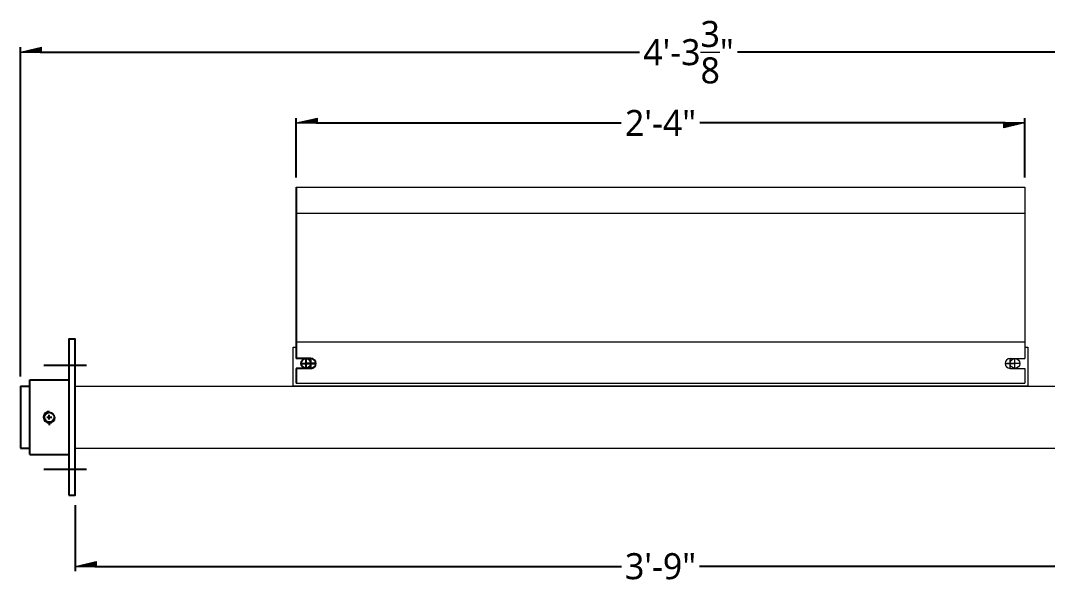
# Model space of a CAD drawing. Extents: x 83.6 to 158.5, y 132.1 to 157.1.
# Drawn here: x 83.62 to 123.09, y 135.5 to 157.12 of the extents above; entities that cross this region are included whole.
import ezdxf

# ---------------------------------------------------------------- set-up
doc = ezdxf.new("R2010")
doc.units = 0
doc.header["$LTSCALE"] = 0.5
doc.header["$MEASUREMENT"] = 0
doc.linetypes.add('HIDDEN', pattern=[0.375, 0.25, -0.125])
doc.layers.get('0').update_dxf_attribs({"linetype": 'CONTINUOUS'})
doc.layers.get('DEFPOINTS').update_dxf_attribs({"linetype": 'CONTINUOUS'})
doc.layers.add('AM_5', color=3, linetype='CONTINUOUS', lineweight=15)
doc.styles.add('pamphlet', font='segoeui.ttf', dxfattribs={"height": 1})
doc.dimstyles.new('PAMPHLET$0', dxfattribs={"dimtxt": 1, "dimasz": 1.5, "dimexe": 0.1875, "dimexo": 0.375, "dimgap": 0.09375, "dimtad": 0, "dimtih": 1, "dimtoh": 1, "dimdec": 4, "dimzin": 0, "dimdsep": 46, "dimlunit": 4, "dimtxsty": 'pamphlet', "dimblk1": 'BFL', "dimblk2": 'BFL', "dimsah": 1, "dimcen": -0.09375, "dimadec": 0, "dimazin": 0, "dimtfac": 1, "dimtdec": 4, "dimtofl": 0, "dimtmove": 0, "dimatfit": 1, "dimldrblk": 'BFL', "dimfxl": 0, "dimtolj": 1, "dimtzin": 0, "dimarcsym": 0})

# ---------------------------------------------------------------- blocks, each defined once
blk = doc.blocks.new('BFL')
for p, q in [((0, 0), (-1.08, 0.001)), ((-1.08, 0.001), (-1.08, -0.249)), ((0, 0), (-1.08, -0.249)), ((-0.141, -0.033), (-1.08, -0.031)), ((-0.283, -0.065), (-1.08, -0.064)), ((-0.424, -0.098), (-1.08, -0.097)), ((-0.565, -0.13), (-1.08, -0.13)), ((-0.707, -0.163), (-1.08, -0.162)), ((-0.848, -0.195), (-1.08, -0.195)), ((-0.99, -0.228), (-1.08, -0.228))]:
    blk.add_line(p, q)
blk = doc.blocks.new('*D10')
at = {"layer": 'AM_5', "color": 0, "lineweight": -2, "ltscale": 0.75, "transparency": 16777216}
for p, q in [((94.22, 151.099), (94.22, 153.375)), ((94.97, 153.188), (106.711, 153.188)), ((121.47, 153.188), (109.728, 153.188)), ((122.22, 151.099), (122.22, 153.375))]:
    blk.add_line(p, q, dxfattribs=at)
at = {"layer": 'DEFPOINTS', "color": 0, "ltscale": 0.75, "transparency": 16777216}
for p in [(122.22, 153.188), (94.22, 150.724), (122.22, 150.724)]:
    blk.add_point(p, dxfattribs=at)
at = {"layer": 'AM_5', "color": 0, "lineweight": -2, "ltscale": 0.75, "transparency": 16777216, "xscale": 0.75, "yscale": 0.75, "zscale": 0.75, "rotation": 180}
blk.add_blockref('BFL', (94.22, 153.188), dxfattribs=at)
at = {"layer": 'AM_5', "color": 0, "lineweight": -2, "ltscale": 0.75, "transparency": 16777216, "xscale": 0.75, "yscale": 0.75, "zscale": 0.75}
blk.add_blockref('BFL', (122.22, 153.188), dxfattribs=at)
at = {"layer": 'AM_5', "color": 0, "ltscale": 0.75, "transparency": 16777216, "insert": (108.22, 153.188), "char_height": 1, "attachment_point": 5, "style": 'pamphlet'}
blk.add_mtext('\\A1;2\'-4"', dxfattribs=at)
blk = doc.blocks.new('*D11')
at = {"layer": 'AM_5', "color": 0, "lineweight": -2, "ltscale": 0.75, "transparency": 16777216}
for p, q in [((85.724, 138.513), (85.724, 135.972)), ((130.716, 138.513), (130.716, 135.972)), ((86.474, 136.16), (106.724, 136.16)), ((129.966, 136.16), (109.716, 136.16))]:
    blk.add_line(p, q, dxfattribs=at)
at = {"layer": 'DEFPOINTS', "color": 0, "ltscale": 0.75, "transparency": 16777216}
for p in [(85.724, 138.888), (130.716, 138.888), (130.716, 136.16)]:
    blk.add_point(p, dxfattribs=at)
at = {"layer": 'AM_5', "color": 0, "lineweight": -2, "ltscale": 0.75, "transparency": 16777216, "xscale": 0.75, "yscale": 0.75, "zscale": 0.75, "rotation": 180}
blk.add_blockref('BFL', (85.724, 136.16), dxfattribs=at)
at = {"layer": 'AM_5', "color": 0, "lineweight": -2, "ltscale": 0.75, "transparency": 16777216, "xscale": 0.75, "yscale": 0.75, "zscale": 0.75}
blk.add_blockref('BFL', (130.716, 136.16), dxfattribs=at)
at = {"layer": 'AM_5', "color": 0, "ltscale": 0.75, "transparency": 16777216, "insert": (108.22, 136.16), "char_height": 1, "attachment_point": 5, "style": 'pamphlet'}
blk.add_mtext('\\A1;3\'-9"', dxfattribs=at)
blk = doc.blocks.new('*D12')
at = {"layer": 'AM_5', "color": 0, "lineweight": -2, "ltscale": 0.75, "transparency": 16777216}
for p, q in [((83.62, 143.451), (83.62, 156.095)), ((134.97, 143.451), (134.97, 156.095)), ((84.37, 155.908), (107.413, 155.908)), ((134.22, 155.908), (111.177, 155.908))]:
    blk.add_line(p, q, dxfattribs=at)
at = {"layer": 'DEFPOINTS', "color": 0, "ltscale": 0.75, "transparency": 16777216}
for p in [(134.97, 155.908), (83.62, 143.076), (134.97, 143.076)]:
    blk.add_point(p, dxfattribs=at)
at = {"layer": 'AM_5', "color": 0, "lineweight": -2, "ltscale": 0.75, "transparency": 16777216, "xscale": 0.75, "yscale": 0.75, "zscale": 0.75, "rotation": 180}
blk.add_blockref('BFL', (83.62, 155.908), dxfattribs=at)
at = {"layer": 'AM_5', "color": 0, "lineweight": -2, "ltscale": 0.75, "transparency": 16777216, "xscale": 0.75, "yscale": 0.75, "zscale": 0.75}
blk.add_blockref('BFL', (134.97, 155.908), dxfattribs=at)
at = {"layer": 'AM_5', "color": 0, "ltscale": 0.75, "transparency": 16777216, "insert": (109.295, 155.908), "char_height": 1, "attachment_point": 5, "style": 'pamphlet'}
blk.add_mtext('\\A1;4\'-3{\\H1.000000x;\\S3/8;}"', dxfattribs=at)

msp = doc.modelspace()

# ---------------------------------------------------------------- linework, layer by layer
for p, q in [((94.21975, 150.72363), (94.21975, 144.13848)), ((94.78225, 144.13848), (94.21975, 144.13848)), ((94.78225, 143.76348), (94.21975, 143.76348)), ((94.21975, 143.76348), (94.21975, 143.20098)), ((83.97363, 140.45098), (83.97363, 143.32598)), ((83.97363, 143.32598), (85.47363, 143.32598)), ((85.47363, 143.32598), (85.47363, 140.45098)), ((83.61975, 143.07598), (83.97363, 143.07598)), ((83.61975, 143.07598), (83.61975, 140.70098)), ((83.61975, 140.70098), (83.97363, 140.70098)), ((83.97363, 140.45098), (85.47363, 140.45098))]:
    msp.add_line(p, q)
at = {"ltscale": 0.5}
for p, q in [((94.59475, 143.76348), (94.59475, 144.13848)), ((94.78225, 143.76348), (94.78225, 144.13848)), ((84.5209, 143.88848), (86.15924, 143.88848)), ((94.40725, 143.95098), (94.78225, 143.95098)), ((94.53225, 143.95098), (94.90725, 143.95098)), ((94.96975, 143.95098), (94.59475, 143.95098)), ((84.62988, 141.88848), (84.81738, 141.88848)), ((84.72363, 141.79473), (84.72363, 141.98223)), ((84.72363, 141.70098), (84.72363, 141.57598)), ((84.5209, 139.88848), (86.15924, 139.88848))]:
    msp.add_line(p, q, dxfattribs=at)
at = {"linetype": 'HIDDEN'}
msp.add_line((83.97363, 141.29473), (83.97363, 142.79473), dxfattribs=at)
msp.add_lwpolyline([(85.47363, 138.88848), (85.72363, 138.88848), (85.72363, 144.88848), (85.47363, 144.88848)], close=True)
for centre in [(94.59475, 143.95098), (84.72363, 141.88848)]:
    msp.add_circle(centre, 0.1875)
for centre, radius, start, end in [((94.78225, 143.95098), 0.1875, 270, 90), ((84.72363, 141.88848), 0.21875, 90, 0)]:
    msp.add_arc(centre, radius, start, end)
at = {"layer": 'AM_5', "color": 0, "ltscale": 0.75}
for p, q in [((94.21975, 150.72363), (122.21975, 150.72363)), ((122.21975, 150.72363), (122.21975, 144.13848)), ((94.21975, 149.72199), (122.21975, 149.72199)), ((94.21975, 144.78625), (122.21975, 144.78625)), ((121.65725, 144.13848), (122.21975, 144.13848)), ((121.65725, 143.76348), (121.65725, 144.13848)), ((121.84475, 143.76348), (121.84475, 144.13848)), ((121.46975, 143.95098), (121.84475, 143.95098)), ((121.90725, 143.95098), (121.53225, 143.95098)), ((122.03225, 143.95098), (121.65725, 143.95098)), ((121.65725, 143.76348), (122.21975, 143.76348)), ((122.21975, 143.76348), (122.21975, 143.20098)), ((85.72363, 143.07598), (130.96588, 143.07598)), ((94.21975, 143.20098), (122.21975, 143.20098)), ((85.72363, 140.70098), (131.46588, 140.70098))]:
    msp.add_line(p, q, dxfattribs=at)
msp.add_lwpolyline([(122.21975, 144.57598), (122.34475, 144.57598), (122.34475, 143.07598), (94.09475, 143.07598), (94.09475, 144.57598), (94.21975, 144.57598)], dxfattribs=at)
msp.add_circle((121.84475, 143.95098), 0.1875, dxfattribs=at)
msp.add_arc((121.65725, 143.95098), 0.1875, 90, 270, dxfattribs=at)

# ---------------------------------------------------------------- dimensions: what is measured, and where the dimension line sits
for base, p1, p2, picture, middle in [((134.96975, 155.90768), (83.61975, 143.07598), (134.96975, 143.07598), '*D12', (109.29475, 155.90768)), ((122.21975, 153.1879), (94.21975, 150.72363), (122.21975, 150.72363), '*D10', (108.21975, 153.1879))]:
    dim = msp.add_linear_dim(base=base, p1=p1, p2=p2, dimstyle='PAMPHLET$0', override={"dimasz": 0.75}, dxfattribs=at)
    dim.commit()
    dim.dimension.update_dxf_attribs({"geometry": picture, "text_midpoint": middle})
dim = msp.add_linear_dim(base=(130.715881, 136.159687), p1=(85.723626, 138.888482), p2=(130.715881, 138.888482), angle=0, dimstyle='PAMPHLET$0', override={"dimasz": 0.75}, dxfattribs=at)
dim.commit()
dim.dimension.update_dxf_attribs({"geometry": '*D11', "text_midpoint": (108.219754, 136.159687)})

doc.saveas('drawing.dxf')
